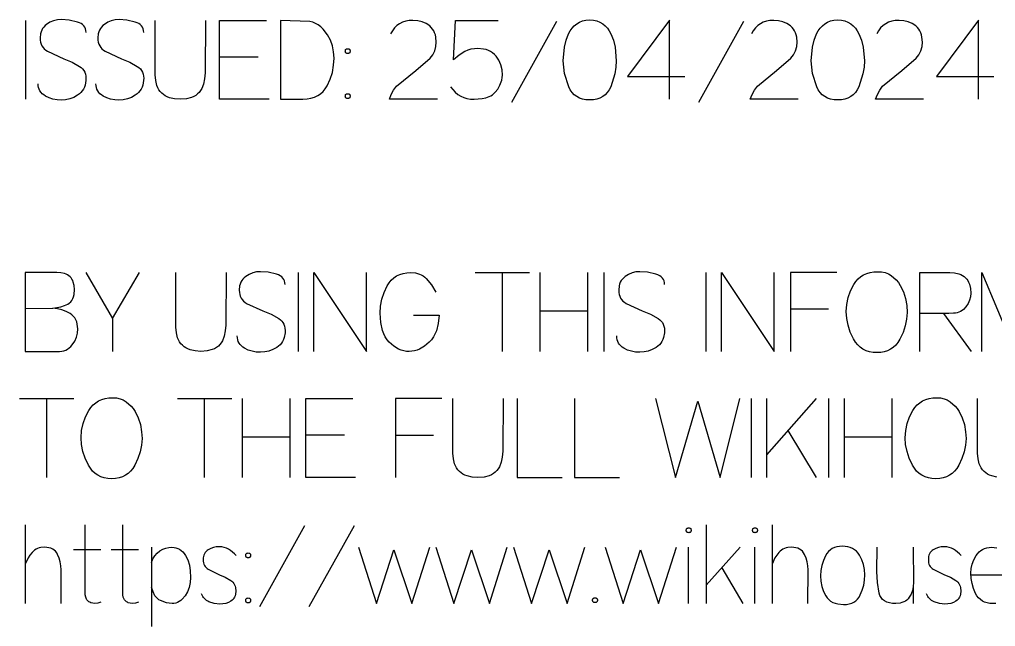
# Model space of a CAD drawing. Extents: x -1220 to 1220, y -1930 to 4067.
# Drawn here: x -804 to 113, y 2787 to 3357 of the extents above; entities that cross this region are included whole.
import ezdxf

# ---------------------------------------------------------------- set-up
doc = ezdxf.new("R2010")
doc.units = 0
doc.layers.add('TC', color=220, linetype='CONTINUOUS')

msp = doc.modelspace()

# ---------------------------------------------------------------- linework, layer by layer
at = {"layer": 'TC'}
for p, q in [((-798.66, 3355.9, 0), (-798.66, 3281.9, 0)), ((-299.59, 3354.74, 0), (-341.98, 3278.83, 0)), ((-123.78, 3354.74, 0), (-166.17, 3278.83, 0)), ((-580.05, 3321.54, 0), (-616.2, 3321.54, 0)), ((-232.77, 3303.25, 0), (-179.07, 3303.25, 0)), ((57.62, 3303.25, 0), (111.33, 3303.25, 0)), ((-542.31, 3119.1, 0), (-542.31, 3045.1, 0)), ((-376.02, 3119.1, 0), (-324.85, 3119.1, 0)), ((-350.75, 3119.1, 0), (-350.75, 3045.1, 0)), ((-315.23, 3119.1, 0), (-315.23, 3045.1, 0)), ((-270.09, 3045.1, 0), (-270.09, 3119.1, 0)), ((-254.97, 3119.1, 0), (-254.97, 3045.1, 0)), ((-159.3, 3119.1, 0), (-159.3, 3045.1, 0)), ((-270.09, 3082.84, 0), (-315.23, 3082.84, 0)), ((-43.97, 3084.64, 0), (-79.7, 3084.64, 0)), ((-716.63, 3075.86, 0), (-716.63, 3045.1, 0)), ((64.18, 3080.72, 0), (89.97, 3044.99, 0)), ((-804.16, 3000.7, 0), (-752.99, 3000.7, 0)), ((-778.89, 3000.7, 0), (-778.89, 2926.7, 0)), ((-655.84, 3000.7, 0), (-604.68, 3000.7, 0)), ((-630.58, 3000.7, 0), (-630.58, 2926.7, 0)), ((-595.06, 3000.7, 0), (-595.06, 2926.7, 0)), ((-549.92, 2926.7, 0), (-549.92, 3000.7, 0)), ((-116.59, 3000.7, 0), (-116.59, 2926.7, 0)), ((-101.79, 2947.95, 0), (-55.07, 3000.7, 0)), ((-101.79, 2926.7, 0), (-101.79, 3000.7, 0)), ((-44.07, 3000.7, 0), (-44.07, 2926.7, 0)), ((-29.17, 3000.7, 0), (-29.17, 2926.7, 0)), ((15.97, 2926.7, 0), (15.97, 3000.7, 0)), ((-549.92, 2964.44, 0), (-595.06, 2964.44, 0)), ((-498.86, 2966.34, 0), (-535.01, 2966.34, 0)), ((-415.13, 2966.24, 0), (-450.86, 2966.24, 0)), ((-55.07, 2926.7, 0), (-81.71, 2970.68, 0)), ((15.97, 2964.44, 0), (-29.17, 2964.44, 0)), ((-798.77, 2882.3, 0), (-798.77, 2808.3, 0)), ((-536.28, 2881.14, 0), (-578.67, 2805.23, 0)), ((-489.77, 2881.14, 0), (-532.16, 2805.23, 0)), ((-158.99, 2882.3, 0), (-158.99, 2808.3, 0)), ((-96.93, 2882.3, 0), (-96.93, 2808.3, 0)), ((-727.73, 2858.83, 0), (-753.42, 2858.83, 0)), ((-692.42, 2858.83, 0), (-718.11, 2858.83, 0)), ((-680.16, 2861.16, 0), (-680.16, 2786.73, 0)), ((-175.69, 2861.16, 0), (-175.69, 2808.3, 0)), ((-126.85, 2861.16, 0), (-158.99, 2825.42, 0)), ((-113.42, 2861.16, 0), (-113.42, 2808.3, 0)), ((-144.19, 2841.81, 0), (-124.31, 2808.3, 0)), ((35.74, 2825.32, 0), (35.74, 2808.3, 0))]:
    msp.add_line(p, q, dxfattribs=at)
for points in [[(-741.68, 3344.59), (-741.81, 3346.38), (-742.19, 3348.02), (-742.83, 3349.49), (-743.72, 3350.8), (-744.86, 3351.95), (-746.26, 3352.93), (-747.92, 3353.76), (-749.82, 3354.42), (-757.59, 3356.16), (-764.83, 3356.74), (-768.59, 3356.46), (-772.16, 3355.61), (-775.52, 3354.19), (-778.68, 3352.2), (-780.12, 3351.03), (-781.37, 3349.73), (-782.42, 3348.32), (-783.28, 3346.78), (-783.95, 3345.12), (-784.43, 3343.34), (-784.81, 3339.41), (-784.71, 3337.34), (-784.38, 3335.42), (-783.83, 3333.64), (-783.07, 3332.01), (-782.09, 3330.52), (-780.89, 3329.18), (-779.47, 3327.98), (-777.84, 3326.93), (-762.61, 3319.96), (-754.77, 3316.68), (-747.71, 3312.77), (-746.16, 3311.63), (-744.84, 3310.34), (-743.75, 3308.9), (-742.9, 3307.3), (-742.27, 3305.54), (-741.88, 3303.63), (-741.72, 3301.56), (-741.79, 3299.34), (-742.56, 3295.03), (-743.24, 3293.1), (-744.11, 3291.31), (-745.19, 3289.66), (-746.47, 3288.16), (-747.94, 3286.81), (-749.61, 3285.6), (-753.23, 3283.65), (-756.99, 3282.24), (-760.89, 3281.38), (-764.94, 3281.05), (-768.92, 3281.25), (-772.74, 3281.95), (-776.38, 3283.15), (-779.85, 3284.86), (-781.43, 3285.89), (-782.81, 3287.05), (-783.97, 3288.31), (-784.92, 3289.7), (-785.66, 3291.19), (-786.19, 3292.81), (-786.51, 3294.54), (-786.61, 3296.38)], [(-687.45, 3344.59), (-687.58, 3346.38), (-687.96, 3348.02), (-688.6, 3349.49), (-689.49, 3350.8), (-690.63, 3351.95), (-692.03, 3352.93), (-693.68, 3353.76), (-695.59, 3354.42), (-703.36, 3356.16), (-710.6, 3356.74), (-714.36, 3356.46), (-717.92, 3355.61), (-721.29, 3354.19), (-724.45, 3352.2), (-725.89, 3351.03), (-727.13, 3349.73), (-728.19, 3348.32), (-729.05, 3346.78), (-729.72, 3345.12), (-730.2, 3343.34), (-730.58, 3339.41), (-730.47, 3337.34), (-730.15, 3335.42), (-729.6, 3333.64), (-728.84, 3332.01), (-727.86, 3330.52), (-726.66, 3329.18), (-725.24, 3327.98), (-723.61, 3326.93), (-708.38, 3319.96), (-700.53, 3316.68), (-693.48, 3312.77), (-691.93, 3311.63), (-690.61, 3310.34), (-689.52, 3308.9), (-688.67, 3307.3), (-688.04, 3305.54), (-687.65, 3303.63), (-687.49, 3301.56), (-687.56, 3299.34), (-688.32, 3295.03), (-689, 3293.1), (-689.88, 3291.31), (-690.96, 3289.66), (-692.24, 3288.16), (-693.71, 3286.81), (-695.38, 3285.6), (-698.99, 3283.65), (-702.75, 3282.24), (-706.66, 3281.38), (-710.71, 3281.05), (-714.69, 3281.25), (-718.51, 3281.95), (-722.15, 3283.15), (-725.61, 3284.86), (-727.2, 3285.89), (-728.57, 3287.05), (-729.74, 3288.31), (-730.69, 3289.7), (-731.43, 3291.19), (-731.96, 3292.81), (-732.27, 3294.54), (-732.38, 3296.38)], [(-629.52, 3355.9), (-629.84, 3306.64), (-630.22, 3301.05), (-631.26, 3296.14), (-632.97, 3291.91), (-634.07, 3290.04), (-635.33, 3288.35), (-636.77, 3286.84), (-638.43, 3285.53), (-640.32, 3284.42), (-642.44, 3283.51), (-647.37, 3282.3), (-653.2, 3281.9), (-658.58, 3282.26), (-663.27, 3283.33), (-665.35, 3284.13), (-667.25, 3285.11), (-668.98, 3286.27), (-670.54, 3287.61), (-671.92, 3289.12), (-673.12, 3290.82), (-674.15, 3292.69), (-675, 3294.74), (-676.19, 3299.38), (-676.67, 3304.73), (-676.67, 3355.9)], [(-569.47, 3281.9), (-616.2, 3281.9), (-616.2, 3355.9), (-572.22, 3355.9)], [(-411.33, 3282), (-456.47, 3282.11), (-454.81, 3286.46), (-452.61, 3290.44), (-449.85, 3294.02), (-431.73, 3308.86), (-418.3, 3320.48), (-415.76, 3323.73), (-413.94, 3327.33), (-412.85, 3331.29), (-412.49, 3335.6), (-412.88, 3340.27), (-413.37, 3342.39), (-414.05, 3344.35), (-414.93, 3346.17), (-416, 3347.83), (-417.26, 3349.35), (-418.73, 3350.72), (-422.05, 3352.99), (-425.78, 3354.6), (-429.92, 3355.58), (-434.48, 3355.9), (-438, 3355.7), (-441.26, 3355.11), (-444.26, 3354.13), (-447, 3352.75), (-449.49, 3350.99), (-451.72, 3348.82), (-453.69, 3346.27), (-455.41, 3343.32)], [(-399.17, 3293.63), (-397.04, 3290.88), (-394.74, 3288.5), (-392.25, 3286.48), (-389.58, 3284.83), (-386.72, 3283.55), (-383.69, 3282.63), (-380.47, 3282.08), (-377.07, 3281.9), (-369.36, 3282.53), (-365.9, 3283.33), (-362.7, 3284.44), (-361.18, 3285.18), (-359.73, 3286.09), (-357.07, 3288.4), (-354.71, 3291.37), (-352.65, 3295.01), (-350.91, 3299.82), (-350.47, 3302.18), (-350.33, 3304.52), (-350.7, 3309.6), (-351.81, 3314.25), (-353.66, 3318.48), (-356.25, 3322.28), (-357.81, 3323.97), (-359.54, 3325.43), (-361.43, 3326.66), (-363.49, 3327.67), (-365.71, 3328.46), (-368.1, 3329.02), (-373.37, 3329.47), (-376.76, 3329.29), (-379.96, 3328.76), (-382.95, 3327.87), (-385.74, 3326.62), (-391.06, 3323.29), (-396.21, 3318.79), (-394.41, 3355.9), (-354.45, 3355.9)], [(-193.34, 3281.9), (-193.24, 3356), (-232.77, 3303.25)], [(-72.3, 3282), (-117.44, 3282.11), (-115.79, 3286.46), (-113.58, 3290.44), (-110.82, 3294.02), (-92.7, 3308.86), (-79.28, 3320.48), (-76.73, 3323.73), (-74.92, 3327.33), (-73.83, 3331.29), (-73.46, 3335.6), (-73.85, 3340.27), (-74.34, 3342.39), (-75.02, 3344.35), (-75.9, 3346.17), (-76.97, 3347.83), (-78.24, 3349.35), (-79.7, 3350.72), (-83.02, 3352.99), (-86.76, 3354.6), (-90.9, 3355.58), (-95.45, 3355.9), (-98.97, 3355.7), (-102.23, 3355.11), (-105.23, 3354.13), (-107.98, 3352.75), (-110.47, 3350.99), (-112.7, 3348.82), (-114.67, 3346.27), (-116.38, 3343.32)], [(45.47, 3282), (0.33, 3282.11), (1.98, 3286.46), (4.18, 3290.44), (6.95, 3294.02), (25.06, 3308.86), (38.49, 3320.48), (41.03, 3323.73), (42.85, 3327.33), (43.94, 3331.29), (44.3, 3335.6), (43.91, 3340.27), (43.43, 3342.39), (42.74, 3344.35), (41.87, 3346.17), (40.79, 3347.83), (39.53, 3349.35), (38.07, 3350.72), (34.74, 3352.99), (31.01, 3354.6), (26.87, 3355.58), (22.31, 3355.9), (18.8, 3355.7), (15.54, 3355.11), (12.53, 3354.13), (9.79, 3352.75), (7.3, 3350.99), (5.07, 3348.82), (3.1, 3346.27), (1.38, 3343.32)], [(97.05, 3281.9), (97.16, 3356), (57.62, 3303.25)], [(-798.87, 3119.1), (-798.87, 3045.1), (-774.98, 3045.1), (-768.75, 3044.89), (-766.54, 3044.92), (-764.45, 3045.17), (-762.49, 3045.63), (-760.66, 3046.31), (-758.95, 3047.22), (-757.37, 3048.34), (-755.91, 3049.67), (-754.58, 3051.23), (-752.31, 3054.7), (-750.7, 3058.34), (-749.72, 3062.15), (-749.4, 3066.14), (-749.85, 3070.8), (-750.41, 3072.87), (-751.2, 3074.75), (-752.21, 3076.46), (-753.44, 3077.99), (-754.9, 3079.34), (-756.59, 3080.51), (-760.3, 3082.5), (-764.25, 3084.03), (-768.44, 3085.09), (-772.87, 3085.69)], [(-798.87, 3085.38), (-772.87, 3085.69), (-765.39, 3086.91), (-761.99, 3088.03), (-758.81, 3089.5), (-757.35, 3090.45), (-756.08, 3091.62), (-755.01, 3093), (-754.13, 3094.6), (-753.45, 3096.41), (-752.96, 3098.44), (-752.57, 3103.14), (-752.83, 3106.88), (-753.6, 3110.12), (-754.18, 3111.55), (-754.89, 3112.86), (-755.73, 3114.05), (-756.69, 3115.11), (-757.79, 3116.04), (-759.01, 3116.85), (-760.37, 3117.54), (-761.85, 3118.1), (-765.2, 3118.85), (-769.06, 3119.1), (-798.87, 3119.1)], [(-742, 3119.1), (-716.63, 3075.86), (-691.36, 3119.1)], [(-610.07, 3119.1), (-610.39, 3069.84), (-610.77, 3064.25), (-611.81, 3059.34), (-613.52, 3055.11), (-614.62, 3053.24), (-615.88, 3051.55), (-617.32, 3050.04), (-618.98, 3048.73), (-620.87, 3047.62), (-622.99, 3046.71), (-627.91, 3045.5), (-633.75, 3045.1), (-639.13, 3045.46), (-643.82, 3046.53), (-645.9, 3047.33), (-647.8, 3048.31), (-649.53, 3049.47), (-651.09, 3050.81), (-652.47, 3052.32), (-653.67, 3054.02), (-654.7, 3055.89), (-655.55, 3057.94), (-656.73, 3062.58), (-657.22, 3067.93), (-657.22, 3119.1)], [(-554.57, 3107.79), (-554.7, 3109.58), (-555.08, 3111.22), (-555.71, 3112.69), (-556.6, 3114), (-557.75, 3115.15), (-559.15, 3116.13), (-560.8, 3116.96), (-562.71, 3117.62), (-570.48, 3119.36), (-577.72, 3119.94), (-581.48, 3119.66), (-585.04, 3118.81), (-588.4, 3117.39), (-591.57, 3115.4), (-593.01, 3114.23), (-594.25, 3112.93), (-595.3, 3111.52), (-596.17, 3109.98), (-596.84, 3108.32), (-597.32, 3106.54), (-597.7, 3102.61), (-597.59, 3100.54), (-597.26, 3098.62), (-596.72, 3096.84), (-595.96, 3095.21), (-594.97, 3093.72), (-593.78, 3092.38), (-592.36, 3091.18), (-590.72, 3090.13), (-575.5, 3083.16), (-567.65, 3079.88), (-560.59, 3075.97), (-559.04, 3074.83), (-557.73, 3073.54), (-556.64, 3072.1), (-555.78, 3070.5), (-555.16, 3068.74), (-554.77, 3066.83), (-554.6, 3064.76), (-554.67, 3062.54), (-555.44, 3058.23), (-556.12, 3056.3), (-557, 3054.51), (-558.08, 3052.86), (-559.35, 3051.36), (-560.83, 3050.01), (-562.5, 3048.8), (-566.11, 3046.85), (-569.87, 3045.44), (-573.78, 3044.58), (-577.83, 3044.25), (-581.81, 3044.45), (-585.62, 3045.15), (-589.26, 3046.35), (-592.73, 3048.06), (-594.32, 3049.09), (-595.69, 3050.25), (-596.85, 3051.51), (-597.81, 3052.9), (-598.55, 3054.39), (-599.07, 3056.01), (-599.39, 3057.74), (-599.5, 3059.58)], [(-527.51, 3045.1), (-527.51, 3119.1), (-478.03, 3045.1), (-478.03, 3119.1)], [(-434.05, 3079.14), (-409.95, 3079.03), (-410.68, 3071.23), (-412.46, 3064.42), (-413.74, 3061.38), (-415.28, 3058.6), (-417.09, 3056.06), (-419.15, 3053.77), (-423.58, 3049.97), (-428.21, 3047.24), (-430.6, 3046.28), (-433.04, 3045.58), (-435.53, 3045.15), (-438.07, 3044.99), (-440.61, 3045.11), (-443.09, 3045.5), (-445.51, 3046.16), (-447.88, 3047.11), (-452.44, 3049.83), (-456.78, 3053.66), (-458.77, 3056.01), (-460.48, 3058.65), (-461.94, 3061.6), (-463.13, 3064.84), (-464.71, 3072.23), (-465.24, 3080.83), (-464.83, 3087.48), (-463.6, 3093.99), (-461.55, 3100.37), (-458.69, 3106.62), (-456.88, 3109.55), (-454.79, 3112.08), (-452.43, 3114.23), (-449.78, 3115.98), (-446.85, 3117.35), (-443.64, 3118.32), (-440.15, 3118.9), (-436.38, 3119.1), (-432.15, 3118.75), (-428.35, 3117.7), (-426.6, 3116.91), (-424.96, 3115.95), (-423.43, 3114.81), (-422, 3113.5), (-416.93, 3107.52), (-412.91, 3100.81)], [(-197.99, 3107.79), (-198.12, 3109.58), (-198.5, 3111.22), (-199.14, 3112.69), (-200.03, 3114), (-201.17, 3115.15), (-202.57, 3116.13), (-204.23, 3116.96), (-206.13, 3117.62), (-213.9, 3119.36), (-221.15, 3119.94), (-224.91, 3119.66), (-228.47, 3118.81), (-231.83, 3117.39), (-234.99, 3115.4), (-236.43, 3114.23), (-237.68, 3112.93), (-238.73, 3111.52), (-239.59, 3109.98), (-240.26, 3108.32), (-240.74, 3106.54), (-241.13, 3102.61), (-241.02, 3100.54), (-240.69, 3098.62), (-240.14, 3096.84), (-239.38, 3095.21), (-238.4, 3093.72), (-237.2, 3092.38), (-235.78, 3091.18), (-234.15, 3090.13), (-218.93, 3083.16), (-211.08, 3079.88), (-204.02, 3075.97), (-202.47, 3074.83), (-201.15, 3073.54), (-200.07, 3072.1), (-199.21, 3070.5), (-198.59, 3068.74), (-198.19, 3066.83), (-198.03, 3064.76), (-198.1, 3062.54), (-198.87, 3058.23), (-199.55, 3056.3), (-200.43, 3054.51), (-201.5, 3052.86), (-202.78, 3051.36), (-204.25, 3050.01), (-205.92, 3048.8), (-209.54, 3046.85), (-213.3, 3045.44), (-217.2, 3044.58), (-221.25, 3044.25), (-225.24, 3044.45), (-229.05, 3045.15), (-232.69, 3046.35), (-236.16, 3048.06), (-237.74, 3049.09), (-239.12, 3050.25), (-240.28, 3051.51), (-241.23, 3052.9), (-241.97, 3054.39), (-242.5, 3056.01), (-242.82, 3057.74), (-242.92, 3059.58)], [(-144.5, 3045.1), (-144.5, 3119.1), (-95.03, 3045.1), (-95.03, 3119.1)], [(-36.15, 3119.1), (-79.7, 3119.1), (-79.7, 3045.1)], [(41.98, 3045.1), (41.98, 3119.1), (69.99, 3119.1), (74.6, 3118.8), (78.59, 3117.89), (80.36, 3117.21), (81.97, 3116.38), (83.43, 3115.4), (84.74, 3114.26), (85.89, 3112.98), (86.89, 3111.54), (87.73, 3109.96), (88.43, 3108.22), (89.35, 3104.29), (89.65, 3099.75), (89.38, 3096.34), (88.54, 3093.07), (87.16, 3089.94), (85.21, 3086.96), (82.86, 3084.41), (81.53, 3083.39), (80.11, 3082.55), (78.6, 3081.88), (76.99, 3081.39), (75.28, 3081.08), (73.48, 3080.94), (69.15, 3080.72), (64.18, 3080.72), (42.08, 3080.72)], [(100.01, 3045.1), (100.01, 3119.1), (129.61, 3049.12), (159.21, 3118.78), (159.21, 3045.1)], [(-488.29, 2926.7), (-535.01, 2926.7), (-535.01, 3000.7), (-491.03, 3000.7)], [(-407.31, 3000.7), (-450.86, 3000.7), (-450.86, 2926.7)], [(-349.8, 3000.7), (-350.12, 2951.44), (-350.5, 2945.85), (-351.54, 2940.94), (-353.25, 2936.71), (-354.35, 2934.84), (-355.61, 2933.15), (-357.05, 2931.64), (-358.71, 2930.33), (-360.6, 2929.22), (-362.72, 2928.31), (-367.65, 2927.1), (-373.48, 2926.7), (-378.86, 2927.06), (-383.55, 2928.13), (-385.63, 2928.93), (-387.53, 2929.91), (-389.26, 2931.07), (-390.82, 2932.41), (-392.2, 2933.92), (-393.4, 2935.62), (-394.43, 2937.49), (-395.28, 2939.54), (-396.47, 2944.18), (-396.95, 2949.53), (-396.95, 3000.7)], [(-336.48, 3000.7), (-336.48, 2926.7), (-294.3, 2926.7)], [(-282.67, 3000.7), (-282.67, 2926.7), (-240.49, 2926.7)], [(-206.66, 3000.7), (-187.63, 2926.7), (-166.81, 2998.48), (-145.88, 2926.7), (-127.38, 3000.7)], [(114.19, 2927.06), (109.5, 2928.13), (107.42, 2928.93), (105.52, 2929.91), (103.79, 2931.07), (102.23, 2932.41), (100.85, 2933.92), (99.65, 2935.62), (98.62, 2937.49), (97.77, 2939.54), (96.59, 2944.18), (96.1, 2949.53), (96.1, 3000.7)], [(-727.62, 2809.57), (-730.45, 2808.7), (-733.23, 2808.4), (-735.41, 2808.57), (-737.3, 2809.06), (-738.13, 2809.43), (-738.89, 2809.88), (-739.59, 2810.41), (-740.2, 2811.02), (-740.75, 2811.72), (-741.22, 2812.49), (-741.95, 2814.29), (-742.38, 2816.42), (-742.53, 2818.87), (-742.42, 2882.3)], [(-692.31, 2809.57), (-695.14, 2808.7), (-697.92, 2808.4), (-700.1, 2808.57), (-701.99, 2809.06), (-702.82, 2809.43), (-703.59, 2809.88), (-704.28, 2810.41), (-704.89, 2811.02), (-705.44, 2811.72), (-705.91, 2812.49), (-706.64, 2814.29), (-707.07, 2816.42), (-707.22, 2818.87), (-707.11, 2882.3)], [(-765.15, 2808.3), (-765.05, 2840.01), (-765.25, 2843.77), (-765.87, 2847.41), (-766.89, 2850.95), (-768.32, 2854.39), (-769.21, 2855.98), (-770.29, 2857.35), (-771.55, 2858.51), (-773, 2859.46), (-774.64, 2860.2), (-776.47, 2860.73), (-778.49, 2861.05), (-780.69, 2861.16), (-784.11, 2860.85), (-785.7, 2860.47), (-787.19, 2859.94), (-788.6, 2859.26), (-789.93, 2858.42), (-791.17, 2857.43), (-792.32, 2856.29), (-794.35, 2853.82), (-796.1, 2851.14), (-798.77, 2845.19)], [(-680.16, 2846.67), (-678.88, 2850.18), (-677.14, 2853.17), (-674.96, 2855.67), (-672.33, 2857.67), (-669.48, 2859.19), (-666.63, 2860.28), (-663.77, 2860.94), (-660.92, 2861.16), (-658.98, 2861.04), (-657.15, 2860.67), (-655.42, 2860.07), (-653.78, 2859.23), (-652.25, 2858.14), (-650.81, 2856.82), (-649.47, 2855.25), (-648.23, 2853.44), (-646.1, 2849.25), (-644.58, 2844.4), (-643.67, 2838.89), (-643.37, 2832.72), (-643.69, 2827.88), (-644.66, 2823.39), (-646.28, 2819.26), (-648.55, 2815.49), (-651.22, 2812.34), (-652.65, 2811.11), (-654.15, 2810.1), (-655.72, 2809.31), (-657.35, 2808.75), (-659.05, 2808.41), (-660.81, 2808.3), (-663.4, 2808.47), (-666.1, 2808.99), (-671.81, 2811.05), (-673.23, 2811.87), (-674.55, 2812.9), (-675.76, 2814.15), (-676.85, 2815.62), (-678.72, 2819.19), (-680.16, 2823.63)], [(-485.75, 2861.16), (-468.83, 2808.3), (-452.45, 2858.72), (-435.53, 2808.3), (-418.73, 2861.16)], [(-412.81, 2861.16), (-395.89, 2808.3), (-379.51, 2858.72), (-362.59, 2808.3), (-345.78, 2861.16)], [(-339.86, 2861.16), (-322.95, 2808.3), (-306.56, 2858.72), (-289.65, 2808.3), (-272.84, 2861.16)], [(-253.92, 2861.16), (-237, 2808.3), (-220.62, 2858.72), (-203.7, 2808.3), (-186.89, 2861.16)], [(-63.31, 2808.3), (-63.21, 2840.01), (-63.41, 2843.77), (-64.03, 2847.41), (-65.05, 2850.95), (-66.49, 2854.39), (-67.37, 2855.98), (-68.45, 2857.35), (-69.71, 2858.51), (-71.16, 2859.46), (-72.8, 2860.2), (-74.63, 2860.73), (-76.65, 2861.05), (-78.85, 2861.16), (-82.28, 2860.85), (-83.86, 2860.47), (-85.36, 2859.94), (-86.77, 2859.26), (-88.09, 2858.42), (-89.33, 2857.43), (-90.48, 2856.29), (-92.51, 2853.82), (-94.26, 2851.14), (-96.93, 2845.19)], [(35.63, 2861.16), (35.85, 2827.96), (35.64, 2824.12), (34.92, 2820.54), (33.69, 2817.2), (31.93, 2814.11), (30.86, 2812.75), (29.63, 2811.57), (28.27, 2810.57), (26.75, 2809.75), (25.1, 2809.12), (23.29, 2808.66), (19.25, 2808.3), (16.07, 2808.45), (13.24, 2808.91), (10.76, 2809.68), (8.62, 2810.76), (6.84, 2812.14), (6.08, 2812.95), (5.41, 2813.83), (4.33, 2815.83), (3.6, 2818.13), (2.02, 2828.15), (1.49, 2838.32), (1.7, 2861.16)], [(113.14, 2808.44), (110.59, 2808.3), (107.76, 2808.44), (105.17, 2808.88), (102.8, 2809.61), (100.65, 2810.62), (98.73, 2811.93), (97.03, 2813.53), (95.55, 2815.42), (94.31, 2817.6), (92.36, 2822.29), (90.98, 2827.04), (90.14, 2831.85), (89.87, 2836.74), (90.17, 2841.02), (91.08, 2845.19), (92.6, 2849.26), (94.73, 2853.23), (96.04, 2855.09), (97.51, 2856.7), (99.12, 2858.06), (100.89, 2859.17), (102.8, 2860.04), (104.86, 2860.66), (107.07, 2861.03), (109.42, 2861.16), (111.88, 2861.02), (114.17, 2860.63)], [(130.04, 2835.04), (89.76, 2835.04)]]:
    msp.add_lwpolyline(points, dxfattribs=at)
for points in [[(-558.9, 3355.9), (-558.9, 3281.9), (-537.87, 3282.11), (-533.92, 3282.35), (-530.29, 3282.96), (-526.97, 3283.95), (-523.96, 3285.31), (-521.27, 3287.04), (-518.88, 3289.15), (-516.8, 3291.63), (-515.03, 3294.48), (-512.21, 3300.67), (-510.2, 3307.09), (-508.99, 3313.73), (-508.58, 3320.59), (-508.97, 3326.39), (-510.12, 3331.95), (-512.03, 3337.28), (-514.71, 3342.37), (-518.79, 3347.77), (-521.03, 3349.91), (-523.41, 3351.7), (-525.92, 3353.11), (-528.57, 3354.16), (-531.35, 3354.84)], [(-268.4, 3356.53), (-264.86, 3356.3), (-261.63, 3355.58), (-258.73, 3354.39), (-256.14, 3352.73), (-253.83, 3350.75), (-251.78, 3348.5), (-249.97, 3345.99), (-248.42, 3343.21), (-246.02, 3337.24), (-244.51, 3330.74), (-243.35, 3317.95), (-243.68, 3311.86), (-244.67, 3305.76), (-248.63, 3293.53), (-250.07, 3290.65), (-251.81, 3288.16), (-253.84, 3286.06), (-256.16, 3284.33), (-258.78, 3282.99), (-261.69, 3282.03), (-264.9, 3281.46), (-268.4, 3281.26), (-271.88, 3281.46), (-275.06, 3282.04), (-277.95, 3283), (-280.56, 3284.36), (-282.87, 3286.1), (-284.89, 3288.22), (-286.62, 3290.73), (-288.06, 3293.63), (-291.95, 3305.92), (-293.24, 3318.05), (-292.19, 3330.84), (-290.6, 3337.35), (-288.17, 3343.32), (-286.62, 3346.05), (-284.84, 3348.53), (-282.82, 3350.75), (-280.56, 3352.73), (-277.97, 3354.39), (-275.09, 3355.58), (-271.9, 3356.3)], [(-35.3, 3356.53), (-31.76, 3356.3), (-28.53, 3355.58), (-25.63, 3354.39), (-23.04, 3352.73), (-20.73, 3350.75), (-18.68, 3348.5), (-16.87, 3345.99), (-15.32, 3343.21), (-12.92, 3337.24), (-11.41, 3330.74), (-10.25, 3317.95), (-10.58, 3311.86), (-11.57, 3305.76), (-15.53, 3293.53), (-16.97, 3290.65), (-18.71, 3288.16), (-20.74, 3286.06), (-23.06, 3284.33), (-25.68, 3282.99), (-28.59, 3282.03), (-31.8, 3281.46), (-35.3, 3281.26), (-38.78, 3281.46), (-41.96, 3282.04), (-44.85, 3283), (-47.46, 3284.36), (-49.77, 3286.1), (-51.79, 3288.22), (-53.52, 3290.73), (-54.96, 3293.63), (-58.85, 3305.92), (-60.14, 3318.05), (-59.09, 3330.84), (-57.5, 3337.35), (-55.07, 3343.32), (-53.52, 3346.05), (-51.74, 3348.53), (-49.72, 3350.75), (-47.46, 3352.73), (-44.87, 3354.39), (-41.99, 3355.58), (-38.8, 3356.3)], [(-495.79, 3329.36), (-495.25, 3329.33), (-494.77, 3329.23), (-494.57, 3329.15), (-494.37, 3329.05), (-494.2, 3328.94), (-494.05, 3328.81), (-493.91, 3328.66), (-493.79, 3328.5), (-493.69, 3328.32), (-493.61, 3328.12), (-493.5, 3327.67), (-493.47, 3327.14), (-493.5, 3326.6), (-493.61, 3326.13), (-493.69, 3325.92), (-493.79, 3325.73), (-493.91, 3325.56), (-494.05, 3325.4), (-494.2, 3325.26), (-494.37, 3325.15), (-494.57, 3325.05), (-494.77, 3324.96), (-495.25, 3324.86), (-495.79, 3324.82), (-496.31, 3324.86), (-496.76, 3324.96), (-496.96, 3325.05), (-497.14, 3325.15), (-497.31, 3325.26), (-497.46, 3325.4), (-497.59, 3325.56), (-497.7, 3325.73), (-497.79, 3325.92), (-497.87, 3326.13), (-497.98, 3326.6), (-498.01, 3327.14), (-497.98, 3327.67), (-497.87, 3328.12), (-497.79, 3328.32), (-497.7, 3328.5), (-497.59, 3328.66), (-497.46, 3328.81), (-497.31, 3328.94), (-497.14, 3329.05), (-496.96, 3329.15), (-496.76, 3329.23), (-496.31, 3329.33)], [(-495.79, 3287.08), (-495.25, 3287.04), (-494.77, 3286.94), (-494.57, 3286.86), (-494.37, 3286.77), (-494.2, 3286.65), (-494.05, 3286.52), (-493.91, 3286.38), (-493.79, 3286.21), (-493.69, 3286.03), (-493.61, 3285.83), (-493.5, 3285.38), (-493.47, 3284.86), (-493.5, 3284.31), (-493.61, 3283.84), (-493.69, 3283.63), (-493.79, 3283.44), (-493.91, 3283.27), (-494.05, 3283.11), (-494.2, 3282.98), (-494.37, 3282.86), (-494.57, 3282.76), (-494.77, 3282.68), (-495.25, 3282.57), (-495.79, 3282.53), (-496.31, 3282.57), (-496.76, 3282.68), (-496.96, 3282.76), (-497.14, 3282.86), (-497.31, 3282.98), (-497.46, 3283.11), (-497.59, 3283.27), (-497.7, 3283.44), (-497.79, 3283.63), (-497.87, 3283.84), (-497.98, 3284.31), (-498.01, 3284.86), (-497.98, 3285.38), (-497.87, 3285.83), (-497.79, 3286.03), (-497.7, 3286.21), (-497.59, 3286.38), (-497.46, 3286.52), (-497.31, 3286.65), (-497.14, 3286.77), (-496.96, 3286.86), (-496.76, 3286.94), (-496.31, 3287.04)], [(2.44, 3119.94), (6, 3119.71), (9.28, 3119.02), (12.29, 3117.86), (15.02, 3116.24), (19.72, 3112.15), (21.72, 3109.72), (23.48, 3107.05), (26.38, 3101.15), (28.34, 3094.68), (29.53, 3088.05), (29.93, 3081.68), (29.5, 3075.39), (28.21, 3069.1), (26.06, 3062.81), (23.05, 3056.52), (21.24, 3053.57), (19.18, 3051.01), (16.86, 3048.85), (14.31, 3047.08), (11.5, 3045.71), (8.45, 3044.72), (5.14, 3044.13), (1.59, 3043.94), (-2.08, 3044.14), (-5.5, 3044.74), (-8.65, 3045.74), (-11.54, 3047.13), (-14.17, 3048.93), (-16.54, 3051.13), (-18.65, 3053.73), (-20.5, 3056.73), (-23.46, 3063.13), (-25.57, 3069.55), (-26.84, 3075.97), (-27.27, 3082.42), (-26.82, 3089.17), (-25.5, 3095.68), (-23.28, 3101.96), (-20.18, 3108), (-18.26, 3110.8), (-16.07, 3113.23), (-13.63, 3115.28), (-10.93, 3116.96), (-7.98, 3118.27), (-4.76, 3119.2), (-1.29, 3119.76)], [(-716.52, 3001.54), (-712.96, 3001.31), (-709.68, 3000.62), (-706.67, 2999.46), (-703.94, 2997.84), (-699.24, 2993.75), (-697.24, 2991.32), (-695.49, 2988.65), (-692.58, 2982.75), (-690.62, 2976.28), (-689.43, 2969.65), (-689.04, 2963.28), (-689.47, 2956.99), (-690.76, 2950.7), (-692.9, 2944.41), (-695.91, 2938.12), (-697.72, 2935.17), (-699.79, 2932.61), (-702.1, 2930.45), (-704.66, 2928.68), (-707.46, 2927.31), (-710.52, 2926.32), (-713.82, 2925.73), (-717.37, 2925.54), (-721.04, 2925.74), (-724.46, 2926.34), (-727.61, 2927.34), (-730.5, 2928.73), (-733.13, 2930.53), (-735.51, 2932.73), (-737.61, 2935.33), (-739.46, 2938.33), (-742.42, 2944.73), (-744.54, 2951.15), (-745.81, 2957.57), (-746.23, 2964.02), (-745.79, 2970.77), (-744.46, 2977.28), (-742.24, 2983.56), (-739.15, 2989.6), (-737.22, 2992.4), (-735.04, 2994.83), (-732.59, 2996.88), (-729.9, 2998.56), (-726.94, 2999.87), (-723.72, 3000.8), (-720.25, 3001.36)], [(57.83, 3001.54), (61.4, 3001.31), (64.68, 3000.62), (67.69, 2999.46), (70.41, 2997.84), (75.12, 2993.75), (77.11, 2991.32), (78.87, 2988.65), (81.78, 2982.75), (83.73, 2976.28), (84.92, 2969.65), (85.32, 2963.28), (84.89, 2956.99), (83.6, 2950.7), (81.45, 2944.41), (78.45, 2938.12), (76.63, 2935.17), (74.57, 2932.61), (72.26, 2930.45), (69.7, 2928.68), (66.89, 2927.31), (63.84, 2926.32), (60.54, 2925.73), (56.99, 2925.54), (53.31, 2925.74), (49.9, 2926.34), (46.75, 2927.34), (43.85, 2928.73), (41.22, 2930.53), (38.85, 2932.73), (36.74, 2935.33), (34.89, 2938.33), (31.93, 2944.73), (29.82, 2951.15), (28.55, 2957.57), (28.13, 2964.02), (28.57, 2970.77), (29.9, 2977.28), (32.11, 2983.56), (35.21, 2989.6), (37.14, 2992.4), (39.32, 2994.83), (41.76, 2996.88), (44.46, 2998.56), (47.42, 2999.87), (50.63, 3000.8), (54.1, 3001.36)], [(-175.27, 2879.34), (-174.75, 2879.3), (-174.29, 2879.2), (-174.1, 2879.12), (-173.91, 2879.03), (-173.75, 2878.91), (-173.6, 2878.78), (-173.47, 2878.64), (-173.36, 2878.47), (-173.26, 2878.29), (-173.18, 2878.09), (-173.08, 2877.64), (-173.05, 2877.12), (-173.08, 2876.57), (-173.18, 2876.1), (-173.26, 2875.89), (-173.36, 2875.7), (-173.47, 2875.53), (-173.6, 2875.37), (-173.75, 2875.24), (-173.91, 2875.12), (-174.1, 2875.02), (-174.29, 2874.94), (-174.75, 2874.83), (-175.27, 2874.79), (-175.81, 2874.83), (-176.28, 2874.94), (-176.49, 2875.02), (-176.68, 2875.12), (-176.86, 2875.24), (-177.01, 2875.37), (-177.15, 2875.53), (-177.26, 2875.7), (-177.36, 2875.89), (-177.45, 2876.1), (-177.56, 2876.57), (-177.59, 2877.12), (-177.56, 2877.64), (-177.45, 2878.09), (-177.36, 2878.29), (-177.26, 2878.47), (-177.15, 2878.64), (-177.01, 2878.78), (-176.86, 2878.91), (-176.68, 2879.03), (-176.49, 2879.12), (-176.28, 2879.2), (-175.81, 2879.3)], [(-113, 2879.34), (-112.48, 2879.3), (-112.03, 2879.2), (-111.83, 2879.12), (-111.65, 2879.03), (-111.48, 2878.91), (-111.34, 2878.78), (-111.21, 2878.64), (-111.09, 2878.47), (-111, 2878.29), (-110.92, 2878.09), (-110.81, 2877.64), (-110.78, 2877.12), (-110.81, 2876.57), (-110.92, 2876.1), (-111, 2875.89), (-111.09, 2875.7), (-111.21, 2875.53), (-111.34, 2875.37), (-111.48, 2875.24), (-111.65, 2875.12), (-111.83, 2875.02), (-112.03, 2874.94), (-112.48, 2874.83), (-113, 2874.79), (-113.55, 2874.83), (-114.02, 2874.94), (-114.23, 2875.02), (-114.42, 2875.12), (-114.59, 2875.24), (-114.74, 2875.37), (-114.88, 2875.53), (-115, 2875.7), (-115.1, 2875.89), (-115.18, 2876.1), (-115.29, 2876.57), (-115.33, 2877.12), (-115.29, 2877.64), (-115.18, 2878.09), (-115.1, 2878.29), (-115, 2878.47), (-114.88, 2878.64), (-114.74, 2878.78), (-114.59, 2878.91), (-114.42, 2879.03), (-114.23, 2879.12), (-114.02, 2879.2), (-113.55, 2879.3)], [(-30.97, 2862.11), (-33.59, 2861.97), (-36.03, 2861.55), (-38.28, 2860.84), (-40.35, 2859.86), (-42.22, 2858.6), (-43.91, 2857.05), (-45.41, 2855.23), (-46.72, 2853.12), (-48.8, 2848.58), (-50.29, 2843.95), (-51.18, 2839.23), (-51.47, 2834.41), (-51.17, 2829.18), (-50.26, 2824.29), (-48.74, 2819.72), (-46.61, 2815.49), (-45.26, 2813.58), (-43.7, 2811.93), (-41.92, 2810.53), (-39.93, 2809.38), (-37.72, 2808.49), (-35.29, 2807.86), (-29.8, 2807.35), (-27.01, 2807.49), (-24.46, 2807.91), (-22.14, 2808.61), (-20.05, 2809.59), (-18.2, 2810.86), (-16.58, 2812.4), (-15.2, 2814.23), (-14.05, 2816.33), (-12.2, 2820.89), (-10.88, 2825.56), (-10.09, 2830.35), (-9.82, 2835.26), (-10.13, 2840.22), (-11.07, 2844.96), (-12.62, 2849.47), (-14.79, 2853.76), (-16.13, 2855.71), (-17.67, 2857.41), (-19.4, 2858.85), (-21.32, 2860.02), (-23.44, 2860.93), (-25.75, 2861.59), (-28.26, 2861.98)], [(-589.35, 2855.76), (-588.8, 2855.73), (-588.33, 2855.63), (-588.12, 2855.55), (-587.93, 2855.45), (-587.76, 2855.34), (-587.6, 2855.21), (-587.47, 2855.06), (-587.35, 2854.9), (-587.25, 2854.72), (-587.17, 2854.52), (-587.06, 2854.07), (-587.02, 2853.54), (-587.06, 2853), (-587.17, 2852.53), (-587.25, 2852.32), (-587.35, 2852.13), (-587.47, 2851.96), (-587.6, 2851.8), (-587.76, 2851.66), (-587.93, 2851.55), (-588.12, 2851.45), (-588.33, 2851.36), (-588.8, 2851.26), (-589.35, 2851.22), (-589.87, 2851.26), (-590.32, 2851.36), (-590.52, 2851.45), (-590.7, 2851.55), (-590.87, 2851.66), (-591.01, 2851.8), (-591.14, 2851.96), (-591.26, 2852.13), (-591.35, 2852.32), (-591.43, 2852.53), (-591.53, 2853), (-591.57, 2853.54), (-591.53, 2854.07), (-591.43, 2854.52), (-591.35, 2854.72), (-591.26, 2854.9), (-591.14, 2855.06), (-591.01, 2855.21), (-590.87, 2855.34), (-590.7, 2855.45), (-590.52, 2855.55), (-590.32, 2855.63), (-589.87, 2855.73)], [(-589.35, 2813.48), (-588.8, 2813.44), (-588.33, 2813.34), (-588.12, 2813.26), (-587.93, 2813.17), (-587.76, 2813.05), (-587.6, 2812.92), (-587.47, 2812.78), (-587.35, 2812.61), (-587.25, 2812.43), (-587.17, 2812.23), (-587.06, 2811.78), (-587.02, 2811.26), (-587.06, 2810.71), (-587.17, 2810.24), (-587.25, 2810.03), (-587.35, 2809.84), (-587.47, 2809.67), (-587.6, 2809.51), (-587.76, 2809.38), (-587.93, 2809.26), (-588.12, 2809.16), (-588.33, 2809.08), (-588.8, 2808.97), (-589.35, 2808.93), (-589.87, 2808.97), (-590.32, 2809.08), (-590.52, 2809.16), (-590.7, 2809.26), (-590.87, 2809.38), (-591.01, 2809.51), (-591.14, 2809.67), (-591.26, 2809.84), (-591.35, 2810.03), (-591.43, 2810.24), (-591.53, 2810.71), (-591.57, 2811.26), (-591.53, 2811.78), (-591.43, 2812.23), (-591.35, 2812.43), (-591.26, 2812.61), (-591.14, 2812.78), (-591.01, 2812.92), (-590.87, 2813.05), (-590.7, 2813.17), (-590.52, 2813.26), (-590.32, 2813.34), (-589.87, 2813.44)], [(-263.33, 2813.69), (-262.81, 2813.66), (-262.35, 2813.55), (-262.16, 2813.47), (-261.97, 2813.38), (-261.81, 2813.27), (-261.66, 2813.14), (-261.53, 2812.99), (-261.42, 2812.82), (-261.32, 2812.64), (-261.24, 2812.44), (-261.14, 2811.99), (-261.11, 2811.47), (-261.14, 2810.93), (-261.24, 2810.45), (-261.32, 2810.24), (-261.42, 2810.05), (-261.53, 2809.88), (-261.66, 2809.73), (-261.81, 2809.59), (-261.97, 2809.47), (-262.16, 2809.37), (-262.35, 2809.29), (-262.81, 2809.18), (-263.33, 2809.14), (-263.87, 2809.18), (-264.34, 2809.29), (-264.55, 2809.37), (-264.74, 2809.47), (-264.92, 2809.59), (-265.07, 2809.73), (-265.21, 2809.88), (-265.32, 2810.05), (-265.42, 2810.24), (-265.51, 2810.45), (-265.62, 2810.93), (-265.65, 2811.47), (-265.62, 2811.99), (-265.51, 2812.44), (-265.42, 2812.64), (-265.32, 2812.82), (-265.21, 2812.99), (-265.07, 2813.14), (-264.92, 2813.27), (-264.74, 2813.38), (-264.55, 2813.47), (-264.34, 2813.55), (-263.87, 2813.66)]]:
    msp.add_lwpolyline(points, close=True, dxfattribs=at)
for points in [[(-600.66, 2853.33, 0.07263), (-607.74, 2859.25), (-609.65, 2860.27), (-611.76, 2861), (-614.09, 2861.43), (-616.62, 2861.58), (-619.36, 2861.4), (-621.99, 2860.87), (-624.49, 2859.97), (-626.88, 2858.72), (-627.97, 2857.96), (-628.91, 2857.08), (-629.71, 2856.09), (-630.37, 2855), (-630.87, 2853.79), (-631.24, 2852.48), (-631.46, 2851.06), (-631.45, 2848.02), (-631.23, 2846.62), (-630.86, 2845.33), (-630.34, 2844.14), (-629.67, 2843.05), (-628.85, 2842.07), (-627.89, 2841.2), (-626.77, 2840.44), (-616.31, 2835.36), (-610.76, 2832.9), (-605.73, 2829.97), (-604.62, 2829.14), (-603.65, 2828.2), (-602.84, 2827.14), (-602.17, 2825.95), (-601.65, 2824.65), (-601.27, 2823.23), (-600.98, 2820.03), (-601.26, 2816.94), (-601.62, 2815.57), (-602.11, 2814.32), (-602.75, 2813.2), (-603.53, 2812.18), (-604.46, 2811.29), (-605.52, 2810.52), (-607.84, 2809.32), (-610.36, 2808.46), (-613.07, 2807.94), (-615.99, 2807.77), (-621.12, 2808.3), (-626.14, 2809.88, -0.205712), (-633.11, 2817.28)], [(80.67, 2853.33, 0.07263), (73.59, 2859.25), (71.68, 2860.27), (69.57, 2861), (67.24, 2861.43), (64.71, 2861.58), (61.96, 2861.4), (59.34, 2860.87), (56.84, 2859.97), (54.45, 2858.72), (53.36, 2857.96), (52.42, 2857.08), (51.62, 2856.09), (50.96, 2855), (50.45, 2853.79), (50.09, 2852.48), (49.87, 2851.06), (49.87, 2848.02), (50.1, 2846.62), (50.47, 2845.33), (50.99, 2844.14), (51.66, 2843.05), (52.48, 2842.07), (53.44, 2841.2), (54.56, 2840.44), (65.02, 2835.36), (70.57, 2832.9), (75.59, 2829.97), (76.71, 2829.14), (77.68, 2828.2), (78.49, 2827.14), (79.16, 2825.95), (79.68, 2824.65), (80.05, 2823.23), (80.35, 2820.03), (80.07, 2816.94), (79.71, 2815.57), (79.21, 2814.32), (78.58, 2813.2), (77.79, 2812.18), (76.87, 2811.29), (75.81, 2810.52), (73.49, 2809.32), (70.97, 2808.46), (68.25, 2807.94), (65.34, 2807.77), (60.21, 2808.3), (55.19, 2809.88, -0.205712), (48.21, 2817.28)]]:
    msp.add_lwpolyline(points, format="xyb", dxfattribs=at)

doc.saveas('drawing.dxf')
